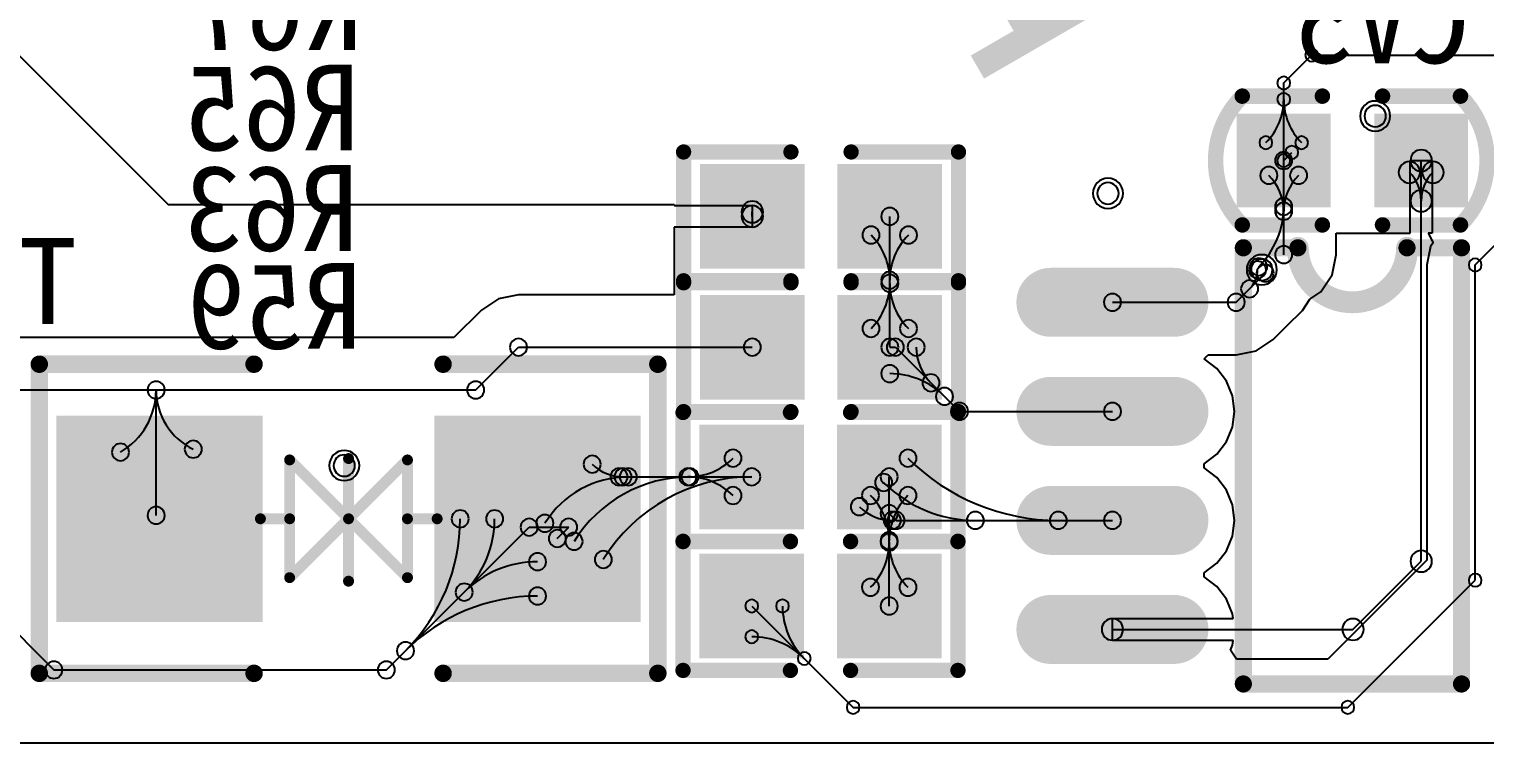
# Model space of a CAD drawing. Header units: inches. Extents: x 32166 to 34772, y 2386 to 4229.
# Drawn here: x 33364.3 to 33437.5, y 3073.3 to 3109.2 of the extents above; entities that cross this region are included whole.
import ezdxf

# ---------------------------------------------------------------- set-up
doc = ezdxf.new("R2010")
doc.units = ezdxf.units.IN
doc.header["$LTSCALE"] = 0.64311
doc.header["$MEASUREMENT"] = 0
for name, color, linetype in [('BOTTOMLAYER', 5, 'CONTINUOUS'), ('BOTTOMOVERLAY', 54, 'CONTINUOUS'), ('BOTTOMPASTE', 16, 'CONTINUOUS'), ('BOTTOMSOLDER', 6, 'CONTINUOUS'), ('KEEPOUTLAYER', 6, 'CONTINUOUS'), ('MULTILAYER', 9, 'CONTINUOUS')]:
    doc.layers.add(name, color=color, linetype=linetype)
doc.styles.get("Standard").update_dxf_attribs({"font": 'txt', "width": 0.8})

msp = doc.modelspace()

# ---------------------------------------------------------------- linework, layer by layer
at = {"layer": 'BOTTOMLAYER'}
for p, q in [((33341.623, 3130.055), (33369.534, 3102.145)), ((33427.359, 3106.532), (33428.761, 3107.934)), ((33428.761, 3107.934), (33442.412, 3107.934)), ((33427.359, 3102.629), (33427.359, 3106.532)), ((33427.359, 3102.629), (33427.767, 3103.038)), ((33427.359, 3097.892), (33427.359, 3102.629)), ((33433.722, 3098.981), (33433.722, 3102.631)), ((33433.722, 3102.631), (33434.819, 3102.631)), ((33434.271, 3082.469), (33434.271, 3102.629)), ((33434.819, 3102.631), (33434.819, 3098.981)), ((33369.534, 3102.145), (33371.262, 3100.417)), ((33371.262, 3100.417), (33396.713, 3100.417)), ((33396.713, 3100.417), (33396.713, 3100.37)), ((33396.713, 3100.37), (33400.637, 3100.37)), ((33400.637, 3100.37), (33400.637, 3099.273)), ((33400.636, 3099.821), (33400.636, 3100.048)), ((33407.548, 3093.238), (33407.548, 3099.821)), ((33400.637, 3099.273), (33396.713, 3099.273)), ((33396.713, 3099.273), (33396.713, 3095.899)), ((33430.001, 3097.892), (33430.001, 3098.981)), ((33430.001, 3098.981), (33433.722, 3098.981)), ((33434.819, 3098.981), (33434.614, 3098.981)), ((33434.614, 3098.981), (33434.873, 3098.497)), ((33436.984, 3097.379), (33438.481, 3098.877)), ((33434.746, 3098.307), (33434.561, 3097.379)), ((33434.873, 3098.497), (33434.746, 3098.307)), ((33429.8, 3096.88), (33430.001, 3097.892)), ((33434.561, 3097.379), (33434.561, 3082.52)), ((33436.984, 3081.517), (33436.984, 3097.379)), ((33424.964, 3095.497), (33426.428, 3096.961)), ((33429.227, 3096.023), (33429.8, 3096.88)), ((33388.879, 3095.881), (33387.868, 3095.679)), ((33396.713, 3095.881), (33388.879, 3095.881)), ((33396.713, 3095.899), (33396.713, 3095.881)), ((33428.669, 3095.65), (33429.227, 3096.023)), ((33387.011, 3095.106), (33385.632, 3093.728)), ((33387.868, 3095.679), (33387.011, 3095.106)), ((33418.745, 3095.497), (33424.964, 3095.497)), ((33427.511, 3094.306), (33428.297, 3095.092)), ((33428.297, 3095.092), (33428.669, 3095.65)), ((33385.632, 3093.728), (33356.745, 3093.728)), ((33425.975, 3093.056), (33426.833, 3093.628)), ((33426.833, 3093.628), (33427.511, 3094.306)), ((33427.511, 3094.306), (33427.511, 3094.306)), ((33427.511, 3094.306), (33427.511, 3094.306)), ((33427.511, 3094.306), (33427.511, 3094.306)), ((33386.727, 3091.086), (33388.879, 3093.238)), ((33388.879, 3093.238), (33400.636, 3093.238)), ((33407.548, 3093.238), (33407.831, 3093.238)), ((33407.831, 3093.238), (33411.058, 3090.011)), ((33423.36, 3092.653), (33423.56, 3092.854)), ((33423.56, 3092.854), (33424.964, 3092.854)), ((33424.964, 3092.854), (33425.975, 3093.056)), ((33423.363, 3092.652), (33423.36, 3092.653)), ((33423.994, 3092.167), (33423.363, 3092.652)), ((33424.479, 3091.536), (33423.994, 3092.167)), ((33424.784, 3090.8), (33424.479, 3091.536)), ((33356.745, 3091.086), (33370.656, 3091.086)), ((33370.656, 3084.779), (33370.656, 3091.086)), ((33370.656, 3091.086), (33386.727, 3091.086)), ((33424.888, 3090.011), (33424.784, 3090.8)), ((33411.058, 3090.011), (33418.745, 3090.011)), ((33424.784, 3089.221), (33424.888, 3090.011)), ((33424.479, 3088.486), (33424.784, 3089.221)), ((33423.994, 3087.854), (33424.479, 3088.486)), ((33423.363, 3087.369), (33423.994, 3087.854)), ((33423.363, 3087.166), (33423.363, 3087.369)), ((33423.994, 3086.681), (33423.363, 3087.166)), ((33393.931, 3086.715), (33400.609, 3086.715)), ((33407.521, 3084.865), (33407.521, 3086.715)), ((33424.479, 3086.049), (33423.994, 3086.681)), ((33424.784, 3085.314), (33424.479, 3086.049)), ((33407.521, 3080.217), (33407.521, 3084.865)), ((33407.521, 3084.865), (33407.862, 3084.524)), ((33424.888, 3084.524), (33424.784, 3085.314)), ((33382.234, 3077.002), (33389.417, 3084.185)), ((33389.417, 3084.185), (33391.402, 3084.185)), ((33390.83, 3083.613), (33391.402, 3084.185)), ((33407.862, 3084.524), (33418.745, 3084.524)), ((33424.784, 3083.735), (33424.888, 3084.524)), ((33424.479, 3082.999), (33424.784, 3083.735)), ((33423.994, 3082.368), (33424.479, 3082.999)), ((33423.363, 3081.883), (33423.994, 3082.368)), ((33423.363, 3081.679), (33423.363, 3081.883)), ((33434.561, 3082.52), (33429.58, 3077.539)), ((33430.839, 3079.038), (33434.271, 3082.469)), ((33423.994, 3081.195), (33423.363, 3081.679)), ((33424.479, 3080.563), (33423.994, 3081.195)), ((33430.584, 3075.117), (33436.984, 3081.517)), ((33424.784, 3079.827), (33424.479, 3080.563)), ((33362.406, 3080.113), (33365.516, 3077.002)), ((33400.609, 3080.217), (33405.71, 3075.117)), ((33424.816, 3079.587), (33424.784, 3079.827)), ((33418.744, 3078.489), (33418.744, 3079.587)), ((33418.744, 3079.587), (33424.816, 3079.587)), ((33418.745, 3079.038), (33430.839, 3079.038)), ((33424.816, 3078.489), (33418.744, 3078.489)), ((33424.679, 3077.996), (33424.784, 3078.248)), ((33424.784, 3078.248), (33424.816, 3078.489)), ((33424.984, 3077.539), (33424.679, 3077.996)), ((33429.58, 3077.539), (33424.984, 3077.539)), ((33365.516, 3077.002), (33382.234, 3077.002)), ((33405.71, 3075.117), (33430.584, 3075.117))]:
    msp.add_line(p, q, dxfattribs=at)
at = {"layer": 'BOTTOMLAYER', "const_width": 2.592}
for points in [[(33415.651, 3095.497), (33421.838, 3095.497)], [(33415.651, 3090.011), (33421.838, 3090.011)], [(33415.651, 3084.524), (33421.838, 3084.524)], [(33415.651, 3079.038), (33421.838, 3079.038)]]:
    msp.add_lwpolyline(points, dxfattribs=at)
at = {"layer": 'BOTTOMLAYER', "const_width": 1.296}
for points in [[(33416.299, 3095.497, 1), (33415.003, 3095.497, 1)], [(33422.486, 3095.497, 1), (33421.19, 3095.497, 1)], [(33416.299, 3090.011, 1), (33415.003, 3090.011, 1)], [(33422.486, 3090.011, 1), (33421.19, 3090.011, 1)], [(33416.299, 3084.524, 1), (33415.003, 3084.524, 1)], [(33422.486, 3084.524, 1), (33421.19, 3084.524, 1)], [(33416.299, 3079.038, 1), (33415.003, 3079.038, 1)], [(33422.486, 3079.038, 1), (33421.19, 3079.038, 1)]]:
    msp.add_lwpolyline(points, format="xyb", close=True, dxfattribs=at)
at = {"layer": 'BOTTOMLAYER'}
for centre, radius, start, end in [((33428.761, 3107.934), 0.324, 0, 180), ((33428.761, 3107.934), 0.324, 0, 180), ((33428.761, 3107.934), 0.324, 180, 0), ((33428.761, 3107.934), 0.324, 180, 0), ((33427.359, 3106.532), 0.324, 0, 180), ((33427.359, 3106.532), 0.324, 0, 180), ((33427.359, 3106.532), 0.324, 180, 0), ((33427.359, 3106.532), 0.324, 180, 0), ((33424.287, 3105.701), 3.071, 315.00017, 0.00017), ((33424.287, 3105.701), 3.071, 315.00017, 0.00017), ((33427.359, 3105.701), 0.324, 0, 180), ((33427.359, 3105.701), 0.324, 0, 180), ((33427.359, 3105.701), 0.324, 0, 180), ((33427.359, 3105.701), 0.324, 0, 180), ((33427.359, 3105.701), 0.324, 180, 0), ((33427.359, 3105.701), 0.324, 180, 0), ((33427.359, 3105.701), 0.324, 180, 0), ((33427.359, 3105.701), 0.324, 180, 0), ((33430.43, 3105.701), 3.071, 179.99983, 224.99983), ((33430.43, 3105.701), 3.071, 179.99983, 224.99983), ((33431.958, 3104.866), 0.54, 0, 180), ((33431.958, 3104.866), 0.54, 180, 0), ((33426.459, 3103.529), 0.324, 0, 180), ((33426.459, 3103.529), 0.324, 0, 180), ((33428.258, 3103.529), 0.324, 0, 180), ((33428.258, 3103.529), 0.324, 0, 180), ((33426.459, 3103.529), 0.324, 180, 0), ((33426.459, 3103.529), 0.324, 180, 0), ((33427.767, 3103.038), 0.324, 0, 180), ((33428.258, 3103.529), 0.324, 180, 0), ((33428.258, 3103.529), 0.324, 180, 0), ((33434.271, 3102.629), 0.54, 0, 180), ((33427.359, 3102.629), 0.432, 0, 180), ((33427.359, 3102.629), 0.432, 180, 0), ((33427.359, 3102.629), 0.324, 0, 180), ((33427.359, 3102.629), 0.324, 0, 180), ((33427.359, 3102.629), 0.324, 180, 0), ((33427.359, 3102.629), 0.324, 180, 0), ((33427.767, 3103.038), 0.324, 180, 0), ((33433.677, 3102.035), 0.54, 0, 180), ((33433.677, 3102.035), 0.54, 0, 180), ((33434.271, 3102.629), 0.54, 180, 0), ((33434.865, 3102.035), 0.54, 0, 180), ((33434.865, 3102.035), 0.54, 0, 180), ((33426.612, 3101.883), 0.432, 0, 180), ((33426.612, 3101.883), 0.432, 0, 180), ((33426.612, 3101.883), 0.432, 180, 0), ((33426.612, 3101.883), 0.432, 180, 0), ((33424.809, 3100.079), 2.55, 359.99998, 44.99998), ((33424.809, 3100.079), 2.55, 359.99998, 44.99998), ((33429.909, 3100.079), 2.55, 135.00002, 180.00002), ((33429.909, 3100.079), 2.55, 135.00002, 180.00002), ((33428.106, 3101.883), 0.432, 0, 180), ((33428.106, 3101.883), 0.432, 0, 180), ((33428.106, 3101.883), 0.432, 180, 0), ((33428.106, 3101.883), 0.432, 180, 0), ((33433.677, 3102.035), 0.54, 180, 0), ((33433.677, 3102.035), 0.54, 180, 0), ((33432.242, 3100.601), 2.029, 0.00022, 45.00022), ((33432.242, 3100.601), 2.029, 0.00022, 45.00022), ((33436.299, 3100.601), 2.029, 134.99978, 179.99978), ((33436.299, 3100.601), 2.029, 134.99978, 179.99978), ((33434.865, 3102.035), 0.54, 180, 0), ((33434.865, 3102.035), 0.54, 180, 0), ((33418.522, 3100.979), 0.54, 0, 180), ((33418.522, 3100.979), 0.54, 180, 0), ((33434.271, 3100.601), 0.54, 0, 180), ((33434.271, 3100.601), 0.54, 0, 180), ((33434.271, 3100.601), 0.54, 0, 180), ((33434.271, 3100.601), 0.54, 0, 180), ((33400.636, 3100.048), 0.54, 0, 180), ((33400.636, 3099.821), 0.54, 0, 180), ((33407.548, 3099.821), 0.432, 0, 180), ((33423.069, 3100.319), 4.289, 315.00008, 0.00008), ((33427.359, 3100.319), 0.432, 0, 180), ((33427.359, 3100.079), 0.432, 0, 180), ((33427.359, 3100.079), 0.432, 0, 180), ((33427.359, 3100.079), 0.432, 0, 180), ((33427.359, 3100.079), 0.432, 0, 180), ((33427.359, 3100.319), 0.432, 180, 0), ((33434.271, 3100.601), 0.54, 180, 0), ((33434.271, 3100.601), 0.54, 180, 0), ((33434.271, 3100.601), 0.54, 180, 0), ((33434.271, 3100.601), 0.54, 180, 0), ((33400.636, 3100.048), 0.54, 180, 0), ((33400.636, 3099.821), 0.54, 180, 0), ((33407.548, 3099.821), 0.432, 180, 0), ((33427.359, 3100.079), 0.432, 180, 0), ((33427.359, 3100.079), 0.432, 180, 0), ((33427.359, 3100.079), 0.432, 180, 0), ((33427.359, 3100.079), 0.432, 180, 0), ((33406.607, 3098.881), 0.432, 0, 180), ((33406.607, 3098.881), 0.432, 0, 180), ((33406.607, 3098.881), 0.432, 180, 0), ((33406.607, 3098.881), 0.432, 180, 0), ((33404.336, 3096.609), 3.212, 0.00003, 45.00003), ((33404.336, 3096.609), 3.212, 0.00003, 45.00003), ((33410.76, 3096.609), 3.212, 134.99997, 179.99997), ((33410.76, 3096.609), 3.212, 134.99997, 179.99997), ((33408.489, 3098.881), 0.432, 0, 180), ((33408.489, 3098.881), 0.432, 0, 180), ((33408.489, 3098.881), 0.432, 180, 0), ((33408.489, 3098.881), 0.432, 180, 0), ((33427.359, 3097.892), 0.432, 0, 180), ((33426.039, 3097.134), 0.432, 0, 180), ((33426.102, 3097.286), 0.432, 0, 180), ((33426.102, 3097.286), 0.432, 180, 0), ((33426.255, 3097.134), 0.54, 0, 180), ((33426.428, 3096.961), 0.432, 0, 180), ((33427.359, 3097.892), 0.432, 180, 0), ((33436.984, 3097.379), 0.324, 0, 180), ((33436.984, 3097.379), 0.324, 0, 180), ((33436.984, 3097.379), 0.324, 180, 0), ((33436.984, 3097.379), 0.324, 180, 0), ((33407.548, 3096.609), 0.432, 0, 180), ((33407.548, 3096.609), 0.432, 0, 180), ((33407.548, 3096.609), 0.432, 0, 180), ((33407.548, 3096.609), 0.432, 0, 180), ((33407.548, 3096.45), 0.432, 0, 180), ((33407.548, 3096.45), 0.432, 0, 180), ((33407.548, 3096.45), 0.432, 0, 180), ((33407.548, 3096.45), 0.432, 0, 180), ((33407.548, 3096.609), 0.432, 180, 0), ((33407.548, 3096.609), 0.432, 180, 0), ((33407.548, 3096.609), 0.432, 180, 0), ((33407.548, 3096.609), 0.432, 180, 0), ((33425.642, 3096.175), 0.432, 0, 180), ((33426.039, 3097.134), 0.432, 180, 0), ((33424.684, 3097.134), 1.356, 315.00035, 0.00035), ((33426.255, 3097.134), 0.54, 180, 0), ((33426.428, 3096.961), 0.432, 180, 0), ((33404.336, 3096.45), 3.212, 314.99997, 359.99997), ((33404.336, 3096.45), 3.212, 314.99997, 359.99997), ((33407.548, 3096.45), 0.432, 180, 0), ((33407.548, 3096.45), 0.432, 180, 0), ((33407.548, 3096.45), 0.432, 180, 0), ((33407.548, 3096.45), 0.432, 180, 0), ((33410.76, 3096.45), 3.212, 180.00003, 225.00003), ((33410.76, 3096.45), 3.212, 180.00003, 225.00003), ((33418.745, 3095.497), 0.432, 0, 180), ((33424.964, 3095.497), 0.432, 0, 180), ((33424.964, 3095.497), 0.432, 0, 180), ((33425.642, 3096.175), 0.432, 180, 0), ((33418.745, 3095.497), 0.432, 180, 0), ((33424.964, 3095.497), 0.432, 180, 0), ((33424.964, 3095.497), 0.432, 180, 0), ((33406.607, 3094.179), 0.432, 0, 180), ((33406.607, 3094.179), 0.432, 0, 180), ((33408.489, 3094.179), 0.432, 0, 180), ((33408.489, 3094.179), 0.432, 0, 180), ((33388.879, 3093.238), 0.432, 0, 180), ((33388.879, 3093.238), 0.432, 0, 180), ((33400.636, 3093.238), 0.432, 0, 180), ((33406.607, 3094.179), 0.432, 180, 0), ((33406.607, 3094.179), 0.432, 180, 0), ((33407.548, 3093.238), 0.432, 0, 180), ((33407.548, 3093.238), 0.432, 0, 180), ((33407.831, 3093.238), 0.432, 0, 180), ((33407.831, 3093.238), 0.432, 0, 180), ((33408.489, 3094.179), 0.432, 180, 0), ((33408.489, 3094.179), 0.432, 180, 0), ((33408.879, 3093.238), 0.432, 0, 180), ((33408.879, 3093.238), 0.432, 0, 180), ((33388.879, 3093.238), 0.432, 180, 0), ((33388.879, 3093.238), 0.432, 180, 0), ((33400.636, 3093.238), 0.432, 180, 0), ((33407.548, 3093.238), 0.432, 180, 0), ((33407.548, 3093.238), 0.432, 180, 0), ((33407.831, 3093.238), 0.432, 180, 0), ((33407.831, 3093.238), 0.432, 180, 0), ((33408.879, 3093.238), 0.432, 180, 0), ((33408.879, 3093.238), 0.432, 180, 0), ((33411.408, 3093.238), 2.529, 180.00019, 225.00019), ((33411.408, 3093.238), 2.529, 180.00019, 225.00019), ((33407.548, 3091.907), 0.432, 0, 180), ((33407.548, 3091.907), 0.432, 0, 180), ((33370.656, 3091.086), 0.432, 0, 180), ((33370.656, 3091.086), 0.432, 0, 180), ((33370.656, 3091.086), 0.432, 0, 180), ((33370.656, 3091.085), 0.432, 0, 180), ((33370.656, 3091.085), 0.432, 0, 180), ((33386.727, 3091.086), 0.432, 0, 180), ((33386.727, 3091.086), 0.432, 0, 180), ((33407.548, 3091.907), 0.432, 180, 0), ((33407.548, 3091.907), 0.432, 180, 0), ((33407.548, 3088.012), 3.895, 44.99999, 89.99999), ((33407.548, 3088.012), 3.895, 44.99999, 89.99999), ((33409.619, 3091.449), 0.432, 0, 180), ((33409.619, 3091.449), 0.432, 0, 180), ((33409.619, 3091.449), 0.432, 180, 0), ((33409.619, 3091.449), 0.432, 180, 0), ((33367.034, 3091.085), 3.621, 300.357, 360), ((33370.656, 3091.086), 0.432, 180, 0), ((33370.656, 3091.086), 0.432, 180, 0), ((33370.656, 3091.086), 0.432, 180, 0), ((33370.656, 3091.085), 0.432, 180, 0), ((33370.656, 3091.085), 0.432, 180, 0), ((33373.967, 3091.085), 3.312, 179.99992, 244.16192), ((33386.727, 3091.086), 0.432, 180, 0), ((33386.727, 3091.086), 0.432, 180, 0), ((33410.302, 3090.766), 0.432, 0, 180), ((33410.302, 3090.766), 0.432, 0, 180), ((33410.302, 3090.766), 0.432, 180, 0), ((33410.302, 3090.766), 0.432, 180, 0), ((33411.058, 3090.011), 0.432, 0, 180), ((33411.058, 3090.011), 0.432, 0, 180), ((33411.058, 3090.011), 0.432, 180, 0), ((33411.058, 3090.011), 0.432, 180, 0), ((33418.745, 3090.011), 0.432, 0, 180), ((33418.745, 3090.011), 0.432, 180, 0), ((33372.524, 3088.105), 0.432, 0, 180), ((33368.865, 3087.961), 0.432, 0, 180), ((33368.865, 3087.961), 0.432, 180, 0), ((33372.524, 3088.105), 0.432, 180, 0), ((33380.117, 3087.284), 0.54, 0, 180), ((33392.587, 3087.355), 0.432, 0, 180), ((33399.668, 3087.655), 0.432, 0, 180), ((33399.668, 3087.655), 0.432, 0, 180), ((33408.462, 3087.655), 0.432, 0, 180), ((33408.462, 3087.655), 0.432, 0, 180), ((33380.117, 3087.284), 0.54, 180, 0), ((33392.587, 3087.355), 0.432, 180, 0), ((33394.133, 3088.901), 2.186, 224.99994, 269.99994), ((33393.931, 3086.715), 0.432, 0, 180), ((33394.133, 3086.715), 0.432, 0, 180), ((33394.401, 3086.715), 0.432, 0, 180), ((33397.397, 3086.715), 0.432, 0, 180), ((33397.397, 3086.715), 0.432, 0, 180), ((33397.397, 3086.715), 0.432, 0, 180), ((33397.397, 3086.715), 0.432, 0, 180), ((33397.505, 3086.715), 0.432, 0, 180), ((33397.397, 3089.927), 3.212, 270.00003, 315.00003), ((33397.397, 3089.927), 3.212, 270.00003, 315.00003), ((33399.668, 3087.655), 0.432, 180, 0), ((33399.668, 3087.655), 0.432, 180, 0), ((33400.609, 3086.715), 0.432, 0, 180), ((33400.609, 3086.715), 0.432, 0, 180), ((33407.521, 3086.715), 0.432, 0, 180), ((33408.462, 3087.655), 0.432, 180, 0), ((33408.462, 3087.655), 0.432, 180, 0), ((33416.021, 3095.215), 10.69, 224.99996, 269.99996), ((33416.021, 3095.215), 10.69, 224.99996, 269.99996), ((33394.401, 3081.777), 4.937, 90.00006, 148.21406), ((33397.505, 3079.854), 6.86, 89.99997, 148.21397), ((33400.609, 3077.931), 8.784, 90, 148.214), ((33393.931, 3086.715), 0.432, 180, 0), ((33394.133, 3086.715), 0.432, 180, 0), ((33394.401, 3086.715), 0.432, 180, 0), ((33397.397, 3086.715), 0.432, 180, 0), ((33397.397, 3086.715), 0.432, 180, 0), ((33397.397, 3086.715), 0.432, 180, 0), ((33397.397, 3086.715), 0.432, 180, 0), ((33397.505, 3086.715), 0.432, 180, 0), ((33397.397, 3083.502), 3.212, 44.99997, 89.99997), ((33397.397, 3083.502), 3.212, 44.99997, 89.99997), ((33400.609, 3086.715), 0.432, 180, 0), ((33400.609, 3086.715), 0.432, 180, 0), ((33407.24, 3086.434), 0.432, 0, 180), ((33407.24, 3086.434), 0.432, 0, 180), ((33407.24, 3086.434), 0.432, 180, 0), ((33407.24, 3086.434), 0.432, 180, 0), ((33407.521, 3086.715), 0.432, 180, 0), ((33411.849, 3091.043), 6.518, 224.99993, 269.99993), ((33411.849, 3091.043), 6.518, 224.99993, 269.99993), ((33399.668, 3085.774), 0.432, 0, 180), ((33399.668, 3085.774), 0.432, 0, 180), ((33399.668, 3085.774), 0.432, 180, 0), ((33399.668, 3085.774), 0.432, 180, 0), ((33406.018, 3085.212), 0.432, 0, 180), ((33406.018, 3085.212), 0.432, 0, 180), ((33406.58, 3085.774), 0.432, 0, 180), ((33406.58, 3085.774), 0.432, 0, 180), ((33406.58, 3085.774), 0.432, 180, 0), ((33406.58, 3085.774), 0.432, 180, 0), ((33404.309, 3083.502), 3.212, 0.00003, 45.00003), ((33404.309, 3083.502), 3.212, 0.00003, 45.00003), ((33410.734, 3083.502), 3.212, 134.99997, 179.99997), ((33410.734, 3083.502), 3.212, 134.99997, 179.99997), ((33408.462, 3085.774), 0.432, 0, 180), ((33408.462, 3085.774), 0.432, 0, 180), ((33408.462, 3085.774), 0.432, 180, 0), ((33408.462, 3085.774), 0.432, 180, 0), ((33370.656, 3084.779), 0.432, 0, 180), ((33385.949, 3084.606), 0.432, 0, 180), ((33387.677, 3084.606), 0.432, 0, 180), ((33390.205, 3084.378), 0.432, 0, 180), ((33406.018, 3085.212), 0.432, 180, 0), ((33406.018, 3085.212), 0.432, 180, 0), ((33407.678, 3086.871), 2.347, 225.00022, 270.00022), ((33407.678, 3086.871), 2.347, 225.00022, 270.00022), ((33407.521, 3084.865), 0.432, 0, 180), ((33407.521, 3084.865), 0.432, 0, 180), ((33407.521, 3084.865), 0.432, 0, 180), ((33407.521, 3084.865), 0.432, 180, 0), ((33407.521, 3084.865), 0.432, 180, 0), ((33407.521, 3084.865), 0.432, 180, 0), ((33407.678, 3084.524), 0.432, 0, 180), ((33407.678, 3084.524), 0.432, 0, 180), ((33407.862, 3084.524), 0.432, 0, 180), ((33407.862, 3084.524), 0.432, 0, 180), ((33411.849, 3084.524), 0.432, 0, 180), ((33411.849, 3084.524), 0.432, 0, 180), ((33416.021, 3084.524), 0.432, 0, 180), ((33416.021, 3084.524), 0.432, 0, 180), ((33418.745, 3084.524), 0.432, 0, 180), ((33370.656, 3084.779), 0.432, 180, 0), ((33376.563, 3084.606), 9.386, 314.99999, 359.99999), ((33385.949, 3084.606), 0.432, 180, 0), ((33382.463, 3084.606), 5.215, 314.99991, 359.99991), ((33387.677, 3084.606), 0.432, 180, 0), ((33389.417, 3084.185), 0.432, 0, 180), ((33389.417, 3084.185), 0.432, 0, 180), ((33389.417, 3084.185), 0.432, 180, 0), ((33389.417, 3084.185), 0.432, 180, 0), ((33390.205, 3084.378), 0.432, 180, 0), ((33391.402, 3084.185), 0.432, 0, 180), ((33391.402, 3084.185), 0.432, 0, 180), ((33391.402, 3084.185), 0.432, 180, 0), ((33391.402, 3084.185), 0.432, 180, 0), ((33407.678, 3084.524), 0.432, 180, 0), ((33407.678, 3084.524), 0.432, 180, 0), ((33407.862, 3084.524), 0.432, 180, 0), ((33407.862, 3084.524), 0.432, 180, 0), ((33411.849, 3084.524), 0.432, 180, 0), ((33411.849, 3084.524), 0.432, 180, 0), ((33416.021, 3084.524), 0.432, 180, 0), ((33416.021, 3084.524), 0.432, 180, 0), ((33418.745, 3084.524), 0.432, 180, 0), ((33390.83, 3083.613), 0.432, 0, 180), ((33390.83, 3083.613), 0.432, 180, 0), ((33391.674, 3083.468), 0.432, 0, 180), ((33391.674, 3083.468), 0.432, 180, 0), ((33404.309, 3083.43), 3.212, 314.99997, 359.99997), ((33404.309, 3083.43), 3.212, 314.99997, 359.99997), ((33407.521, 3083.502), 0.432, 0, 180), ((33407.521, 3083.502), 0.432, 0, 180), ((33407.521, 3083.502), 0.432, 0, 180), ((33407.521, 3083.502), 0.432, 0, 180), ((33407.521, 3083.43), 0.432, 0, 180), ((33407.521, 3083.43), 0.432, 0, 180), ((33407.521, 3083.43), 0.432, 0, 180), ((33407.521, 3083.43), 0.432, 0, 180), ((33407.521, 3083.502), 0.432, 180, 0), ((33407.521, 3083.502), 0.432, 180, 0), ((33407.521, 3083.502), 0.432, 180, 0), ((33407.521, 3083.502), 0.432, 180, 0), ((33407.521, 3083.43), 0.432, 180, 0), ((33407.521, 3083.43), 0.432, 180, 0), ((33407.521, 3083.43), 0.432, 180, 0), ((33407.521, 3083.43), 0.432, 180, 0), ((33410.734, 3083.43), 3.212, 180.00003, 225.00003), ((33410.734, 3083.43), 3.212, 180.00003, 225.00003), ((33389.837, 3082.446), 0.432, 0, 180), ((33393.142, 3082.558), 0.432, 0, 180), ((33434.271, 3082.469), 0.54, 0, 180), ((33434.271, 3082.469), 0.54, 0, 180), ((33389.837, 3077.231), 5.215, 90.00009, 135.00009), ((33389.837, 3082.446), 0.432, 180, 0), ((33393.142, 3082.558), 0.432, 180, 0), ((33434.271, 3082.469), 0.54, 180, 0), ((33434.271, 3082.469), 0.54, 180, 0), ((33386.15, 3080.918), 0.432, 0, 180), ((33386.15, 3080.918), 0.432, 0, 180), ((33389.837, 3080.718), 0.432, 0, 180), ((33406.58, 3081.158), 0.432, 0, 180), ((33406.58, 3081.158), 0.432, 0, 180), ((33406.58, 3081.158), 0.432, 180, 0), ((33406.58, 3081.158), 0.432, 180, 0), ((33408.462, 3081.158), 0.432, 0, 180), ((33408.462, 3081.158), 0.432, 0, 180), ((33408.462, 3081.158), 0.432, 180, 0), ((33408.462, 3081.158), 0.432, 180, 0), ((33436.984, 3081.517), 0.324, 0, 180), ((33436.984, 3081.517), 0.324, 0, 180), ((33436.984, 3081.517), 0.324, 180, 0), ((33436.984, 3081.517), 0.324, 180, 0), ((33389.837, 3071.331), 9.386, 90.00001, 135.00001), ((33386.15, 3080.918), 0.432, 180, 0), ((33386.15, 3080.918), 0.432, 180, 0), ((33389.837, 3080.718), 0.432, 180, 0), ((33400.609, 3080.217), 0.324, 0, 180), ((33402.156, 3080.217), 0.324, 0, 180), ((33402.156, 3080.217), 0.324, 0, 180), ((33407.521, 3080.217), 0.432, 0, 180), ((33400.609, 3080.217), 0.324, 180, 0), ((33402.156, 3080.217), 0.324, 180, 0), ((33402.156, 3080.217), 0.324, 180, 0), ((33405.89, 3080.217), 3.734, 179.99998, 224.99998), ((33405.89, 3080.217), 3.734, 179.99998, 224.99998), ((33407.521, 3080.217), 0.432, 180, 0), ((33400.609, 3078.671), 0.324, 0, 180), ((33400.609, 3078.671), 0.324, 0, 180), ((33418.745, 3079.038), 0.54, 0, 180), ((33418.745, 3079.038), 0.54, 180, 0), ((33430.839, 3079.038), 0.54, 0, 180), ((33430.839, 3079.038), 0.54, 0, 180), ((33430.839, 3079.038), 0.54, 180, 0), ((33430.839, 3079.038), 0.54, 180, 0), ((33383.2, 3077.968), 0.432, 0, 180), ((33383.2, 3077.968), 0.432, 0, 180), ((33400.609, 3078.671), 0.324, 180, 0), ((33400.609, 3078.671), 0.324, 180, 0), ((33400.609, 3074.937), 3.734, 45.00002, 90.00002), ((33400.609, 3074.937), 3.734, 45.00002, 90.00002), ((33383.2, 3077.968), 0.432, 180, 0), ((33383.2, 3077.968), 0.432, 180, 0), ((33403.249, 3077.577), 0.324, 0, 180), ((33403.249, 3077.577), 0.324, 0, 180), ((33403.249, 3077.577), 0.324, 0, 180), ((33403.249, 3077.577), 0.324, 0, 180), ((33403.249, 3077.577), 0.324, 180, 0), ((33403.249, 3077.577), 0.324, 180, 0), ((33403.249, 3077.577), 0.324, 180, 0), ((33403.249, 3077.577), 0.324, 180, 0), ((33365.516, 3077.002), 0.432, 0, 180), ((33365.516, 3077.002), 0.432, 0, 180), ((33365.516, 3077.002), 0.432, 180, 0), ((33365.516, 3077.002), 0.432, 180, 0), ((33382.234, 3077.002), 0.432, 0, 180), ((33382.234, 3077.002), 0.432, 0, 180), ((33382.234, 3077.002), 0.432, 180, 0), ((33382.234, 3077.002), 0.432, 180, 0), ((33405.71, 3075.117), 0.324, 0, 180), ((33405.71, 3075.117), 0.324, 0, 180), ((33430.584, 3075.117), 0.324, 0, 180), ((33430.584, 3075.117), 0.324, 0, 180), ((33405.71, 3075.117), 0.324, 180, 0), ((33405.71, 3075.117), 0.324, 180, 0), ((33430.584, 3075.117), 0.324, 180, 0), ((33430.584, 3075.117), 0.324, 180, 0)]:
    msp.add_arc(centre, radius, start, end, dxfattribs=at)
for points in [[(33429.279, 3104.55), (33425.438, 3104.55), (33429.279, 3100.709), (33425.438, 3100.709)], [(33436.191, 3104.55), (33432.35, 3104.55), (33436.191, 3100.709), (33432.35, 3100.709)], [(33402.831, 3102.016), (33398.441, 3102.016), (33402.831, 3097.627), (33398.441, 3097.627)], [(33409.743, 3102.016), (33405.353, 3102.016), (33409.743, 3097.627), (33405.353, 3097.627)], [(33398.441, 3091.043), (33402.831, 3091.043), (33398.441, 3095.432), (33402.831, 3095.432)], [(33405.353, 3091.043), (33409.743, 3091.043), (33405.353, 3095.432), (33409.743, 3095.432)], [(33375.582, 3089.358), (33366.078, 3089.358), (33375.582, 3079.854), (33366.078, 3079.854)], [(33394.589, 3089.358), (33385.085, 3089.358), (33394.589, 3079.854), (33385.085, 3079.854)], [(33398.415, 3084.52), (33402.804, 3084.52), (33398.415, 3088.909), (33402.804, 3088.909)], [(33405.327, 3084.52), (33409.716, 3084.52), (33405.327, 3088.909), (33409.716, 3088.909)], [(33398.415, 3078.023), (33402.804, 3078.023), (33398.415, 3082.412), (33402.804, 3082.412)], [(33405.327, 3078.023), (33409.716, 3078.023), (33405.327, 3082.412), (33409.716, 3082.412)]]:
    msp.add_solid(points, dxfattribs=at)
at = {"layer": 'BOTTOMOVERLAY'}
for points, const_width in [([(33425.273, 3099.389, -0.414214), (33425.273, 3105.869)], 0.778), ([(33436.246, 3105.869, -0.414214), (33436.246, 3099.389)], 0.778), ([(33433.558, 3098.24, -1), (33428.071, 3098.24)], 1.097)]:
    msp.add_lwpolyline(points, format="xyb", dxfattribs=dict(at, const_width=const_width))
for points, const_width in [([(33425.273, 3105.869), (33429.303, 3105.869)], 0.778), ([(33432.327, 3105.869), (33436.246, 3105.869)], 0.778), ([(33397.18, 3096.581), (33397.18, 3103.061)], 0.768), ([(33397.18, 3103.061), (33402.58, 3103.061)], 0.768), ([(33405.604, 3103.061), (33411.004, 3103.061)], 0.768), ([(33411.004, 3096.581), (33411.004, 3103.061)], 0.768), ([(33425.273, 3099.389), (33429.303, 3099.389)], 0.778), ([(33432.327, 3099.389), (33436.246, 3099.389)], 0.778), ([(33425.328, 3076.295), (33425.328, 3098.24)], 0.864), ([(33425.328, 3098.24), (33428.071, 3098.24)], 0.864), ([(33433.558, 3098.24), (33436.301, 3098.24)], 0.864), ([(33436.301, 3076.295), (33436.301, 3098.24)], 0.864), ([(33397.18, 3096.581), (33402.58, 3096.581)], 0.768), ([(33397.18, 3089.998), (33397.18, 3096.478)], 0.768), ([(33397.18, 3096.478), (33402.58, 3096.478)], 0.768), ([(33405.604, 3096.581), (33411.004, 3096.581)], 0.768), ([(33405.604, 3096.478), (33411.004, 3096.478)], 0.768), ([(33411.004, 3089.998), (33411.004, 3096.478)], 0.768), ([(33364.782, 3076.83), (33364.782, 3092.382)], 0.878), ([(33364.782, 3092.382), (33375.582, 3092.382)], 0.878), ([(33385.085, 3092.382), (33395.885, 3092.382)], 0.878), ([(33395.885, 3076.83), (33395.885, 3092.382)], 0.878), ([(33397.153, 3083.475), (33397.153, 3089.955)], 0.768), ([(33397.153, 3089.955), (33402.553, 3089.955)], 0.768), ([(33397.18, 3089.998), (33402.58, 3089.998)], 0.768), ([(33405.577, 3089.955), (33410.977, 3089.955)], 0.768), ([(33405.604, 3089.998), (33411.004, 3089.998)], 0.768), ([(33410.977, 3083.475), (33410.977, 3089.955)], 0.768), ([(33377.371, 3081.643), (33377.371, 3087.568)], 0.549), ([(33377.371, 3087.568), (33380.333, 3084.606)], 0.549), ([(33380.333, 3084.606), (33380.333, 3087.636)], 0.549), ([(33380.333, 3084.606), (33383.296, 3087.568)], 0.549), ([(33383.296, 3081.643), (33383.296, 3087.568)], 0.549), ([(33375.902, 3084.606), (33377.371, 3084.606)], 0.549), ([(33377.371, 3081.643), (33380.333, 3084.606)], 0.549), ([(33380.333, 3081.466), (33380.333, 3084.606)], 0.549), ([(33380.333, 3084.606), (33383.296, 3081.643)], 0.549), ([(33383.296, 3084.606), (33384.79, 3084.606)], 0.549), ([(33397.153, 3083.475), (33402.553, 3083.475)], 0.768), ([(33397.153, 3076.977), (33397.153, 3083.457)], 0.768), ([(33397.153, 3083.457), (33402.553, 3083.457)], 0.768), ([(33405.577, 3083.475), (33410.977, 3083.475)], 0.768), ([(33405.577, 3083.457), (33410.977, 3083.457)], 0.768), ([(33410.977, 3076.977), (33410.977, 3083.457)], 0.768), ([(33364.782, 3076.83), (33375.582, 3076.83)], 0.878), ([(33385.085, 3076.83), (33395.885, 3076.83)], 0.878), ([(33397.153, 3076.977), (33402.553, 3076.977)], 0.768), ([(33405.577, 3076.977), (33410.977, 3076.977)], 0.768), ([(33425.328, 3076.295), (33436.301, 3076.295)], 0.864)]:
    msp.add_lwpolyline(points, dxfattribs=dict(at, const_width=const_width))
for points, const_width in [([(33425.273, 3106.064, 1), (33425.273, 3105.675, 1)], 0.389), ([(33425.273, 3106.064, 1), (33425.273, 3105.675, 1)], 0.389), ([(33429.303, 3106.064, 1), (33429.303, 3105.675, 1)], 0.389), ([(33432.327, 3106.064, 1), (33432.327, 3105.675, 1)], 0.389), ([(33436.246, 3106.064, 1), (33436.246, 3105.675, 1)], 0.389), ([(33436.246, 3106.064, 1), (33436.246, 3105.675, 1)], 0.389), ([(33397.18, 3103.253, 1), (33397.18, 3102.869, 1)], 0.384), ([(33397.18, 3103.253, 1), (33397.18, 3102.869, 1)], 0.384), ([(33402.58, 3103.253, 1), (33402.58, 3102.869, 1)], 0.384), ([(33405.604, 3103.253, 1), (33405.604, 3102.869, 1)], 0.384), ([(33411.004, 3103.253, 1), (33411.004, 3102.869, 1)], 0.384), ([(33411.004, 3103.253, 1), (33411.004, 3102.869, 1)], 0.384), ([(33425.273, 3099.584, 1), (33425.273, 3099.195, 1)], 0.389), ([(33425.273, 3099.584, 1), (33425.273, 3099.195, 1)], 0.389), ([(33429.303, 3099.584, 1), (33429.303, 3099.195, 1)], 0.389), ([(33432.327, 3099.584, 1), (33432.327, 3099.195, 1)], 0.389), ([(33436.246, 3099.584, 1), (33436.246, 3099.195, 1)], 0.389), ([(33436.246, 3099.584, 1), (33436.246, 3099.195, 1)], 0.389), ([(33428.346, 3098.24, 1), (33427.797, 3098.24, 1)], 0.549), ([(33433.832, 3098.24, 1), (33433.284, 3098.24, 1)], 0.549), ([(33425.544, 3098.24, 1), (33425.112, 3098.24, 1)], 0.432), ([(33425.544, 3098.24, 1), (33425.112, 3098.24, 1)], 0.432), ([(33428.287, 3098.24, 1), (33427.855, 3098.24, 1)], 0.432), ([(33433.774, 3098.24, 1), (33433.342, 3098.24, 1)], 0.432), ([(33436.517, 3098.24, 1), (33436.085, 3098.24, 1)], 0.432), ([(33436.517, 3098.24, 1), (33436.085, 3098.24, 1)], 0.432), ([(33397.18, 3096.773, 1), (33397.18, 3096.389, 1)], 0.384), ([(33397.18, 3096.773, 1), (33397.18, 3096.389, 1)], 0.384), ([(33397.18, 3096.286, 1), (33397.18, 3096.67, 1)], 0.384), ([(33397.18, 3096.286, 1), (33397.18, 3096.67, 1)], 0.384), ([(33402.58, 3096.773, 1), (33402.58, 3096.389, 1)], 0.384), ([(33402.58, 3096.286, 1), (33402.58, 3096.67, 1)], 0.384), ([(33405.604, 3096.773, 1), (33405.604, 3096.389, 1)], 0.384), ([(33405.604, 3096.286, 1), (33405.604, 3096.67, 1)], 0.384), ([(33411.004, 3096.773, 1), (33411.004, 3096.389, 1)], 0.384), ([(33411.004, 3096.773, 1), (33411.004, 3096.389, 1)], 0.384), ([(33411.004, 3096.286, 1), (33411.004, 3096.67, 1)], 0.384), ([(33411.004, 3096.286, 1), (33411.004, 3096.67, 1)], 0.384), ([(33365.001, 3092.382, 1), (33364.562, 3092.382, 1)], 0.439), ([(33365.001, 3092.382, 1), (33364.562, 3092.382, 1)], 0.439), ([(33375.801, 3092.382, 1), (33375.362, 3092.382, 1)], 0.439), ([(33385.305, 3092.382, 1), (33384.866, 3092.382, 1)], 0.439), ([(33396.105, 3092.382, 1), (33395.666, 3092.382, 1)], 0.439), ([(33396.105, 3092.382, 1), (33395.666, 3092.382, 1)], 0.439), ([(33397.153, 3089.763, 1), (33397.153, 3090.147, 1)], 0.384), ([(33397.153, 3089.763, 1), (33397.153, 3090.147, 1)], 0.384), ([(33397.18, 3089.806, 1), (33397.18, 3090.19, 1)], 0.384), ([(33397.18, 3089.806, 1), (33397.18, 3090.19, 1)], 0.384), ([(33402.553, 3089.763, 1), (33402.553, 3090.147, 1)], 0.384), ([(33402.58, 3089.806, 1), (33402.58, 3090.19, 1)], 0.384), ([(33405.577, 3089.763, 1), (33405.577, 3090.147, 1)], 0.384), ([(33405.604, 3089.806, 1), (33405.604, 3090.19, 1)], 0.384), ([(33410.977, 3089.763, 1), (33410.977, 3090.147, 1)], 0.384), ([(33410.977, 3089.763, 1), (33410.977, 3090.147, 1)], 0.384), ([(33411.004, 3089.806, 1), (33411.004, 3090.19, 1)], 0.384), ([(33411.004, 3089.806, 1), (33411.004, 3090.19, 1)], 0.384), ([(33377.508, 3087.568, 1), (33377.234, 3087.568, 1)], 0.274), ([(33377.508, 3087.568, 1), (33377.234, 3087.568, 1)], 0.274), ([(33380.471, 3087.636, 1), (33380.196, 3087.636, 1)], 0.274), ([(33383.433, 3087.568, 1), (33383.159, 3087.568, 1)], 0.274), ([(33383.433, 3087.568, 1), (33383.159, 3087.568, 1)], 0.274), ([(33376.039, 3084.606, 1), (33375.765, 3084.606, 1)], 0.274), ([(33377.508, 3084.606, 1), (33377.234, 3084.606, 1)], 0.274), ([(33380.471, 3084.606, 1), (33380.196, 3084.606, 1)], 0.274), ([(33380.471, 3084.606, 1), (33380.196, 3084.606, 1)], 0.274), ([(33380.471, 3084.606, 1), (33380.196, 3084.606, 1)], 0.274), ([(33380.471, 3084.606, 1), (33380.196, 3084.606, 1)], 0.274), ([(33380.471, 3084.606, 1), (33380.196, 3084.606, 1)], 0.274), ([(33380.471, 3084.606, 1), (33380.196, 3084.606, 1)], 0.274), ([(33383.433, 3084.606, 1), (33383.159, 3084.606, 1)], 0.274), ([(33384.927, 3084.606, 1), (33384.653, 3084.606, 1)], 0.274), ([(33397.153, 3083.283, 1), (33397.153, 3083.667, 1)], 0.384), ([(33397.153, 3083.283, 1), (33397.153, 3083.667, 1)], 0.384), ([(33397.153, 3083.265, 1), (33397.153, 3083.649, 1)], 0.384), ([(33397.153, 3083.265, 1), (33397.153, 3083.649, 1)], 0.384), ([(33402.553, 3083.283, 1), (33402.553, 3083.667, 1)], 0.384), ([(33402.553, 3083.265, 1), (33402.553, 3083.649, 1)], 0.384), ([(33405.577, 3083.283, 1), (33405.577, 3083.667, 1)], 0.384), ([(33405.577, 3083.265, 1), (33405.577, 3083.649, 1)], 0.384), ([(33410.977, 3083.283, 1), (33410.977, 3083.667, 1)], 0.384), ([(33410.977, 3083.283, 1), (33410.977, 3083.667, 1)], 0.384), ([(33410.977, 3083.265, 1), (33410.977, 3083.649, 1)], 0.384), ([(33410.977, 3083.265, 1), (33410.977, 3083.649, 1)], 0.384), ([(33377.508, 3081.643, 1), (33377.234, 3081.643, 1)], 0.274), ([(33377.508, 3081.643, 1), (33377.234, 3081.643, 1)], 0.274), ([(33383.433, 3081.643, 1), (33383.159, 3081.643, 1)], 0.274), ([(33383.433, 3081.643, 1), (33383.159, 3081.643, 1)], 0.274), ([(33380.471, 3081.466, 1), (33380.196, 3081.466, 1)], 0.274), ([(33365.001, 3076.83, 1), (33364.562, 3076.83, 1)], 0.439), ([(33365.001, 3076.83, 1), (33364.562, 3076.83, 1)], 0.439), ([(33375.801, 3076.83, 1), (33375.362, 3076.83, 1)], 0.439), ([(33385.305, 3076.83, 1), (33384.866, 3076.83, 1)], 0.439), ([(33396.105, 3076.83, 1), (33395.666, 3076.83, 1)], 0.439), ([(33396.105, 3076.83, 1), (33395.666, 3076.83, 1)], 0.439), ([(33397.153, 3076.785, 1), (33397.153, 3077.169, 1)], 0.384), ([(33397.153, 3076.785, 1), (33397.153, 3077.169, 1)], 0.384), ([(33402.553, 3076.785, 1), (33402.553, 3077.169, 1)], 0.384), ([(33405.577, 3076.785, 1), (33405.577, 3077.169, 1)], 0.384), ([(33410.977, 3076.785, 1), (33410.977, 3077.169, 1)], 0.384), ([(33410.977, 3076.785, 1), (33410.977, 3077.169, 1)], 0.384), ([(33425.544, 3076.295, 1), (33425.112, 3076.295, 1)], 0.432), ([(33425.544, 3076.295, 1), (33425.112, 3076.295, 1)], 0.432), ([(33436.517, 3076.295, 1), (33436.085, 3076.295, 1)], 0.432), ([(33436.517, 3076.295, 1), (33436.085, 3076.295, 1)], 0.432)]:
    msp.add_lwpolyline(points, format="xyb", close=True, dxfattribs=dict(at, const_width=const_width))
at = {"layer": 'BOTTOMPASTE', "const_width": 2.592}
for points in [[(33415.651, 3095.497), (33421.838, 3095.497)], [(33415.651, 3090.011), (33421.838, 3090.011)], [(33415.651, 3084.524), (33421.838, 3084.524)], [(33415.651, 3079.038), (33421.838, 3079.038)]]:
    msp.add_lwpolyline(points, dxfattribs=at)
at = {"layer": 'BOTTOMPASTE', "const_width": 1.296}
for points in [[(33416.299, 3095.497, 1), (33415.003, 3095.497, 1)], [(33422.486, 3095.497, 1), (33421.19, 3095.497, 1)], [(33416.299, 3090.011, 1), (33415.003, 3090.011, 1)], [(33422.486, 3090.011, 1), (33421.19, 3090.011, 1)], [(33416.299, 3084.524, 1), (33415.003, 3084.524, 1)], [(33422.486, 3084.524, 1), (33421.19, 3084.524, 1)], [(33416.299, 3079.038, 1), (33415.003, 3079.038, 1)], [(33422.486, 3079.038, 1), (33421.19, 3079.038, 1)]]:
    msp.add_lwpolyline(points, format="xyb", close=True, dxfattribs=at)
at = {"layer": 'BOTTOMPASTE'}
for points in [[(33429.279, 3104.55), (33425.438, 3104.55), (33429.279, 3100.709), (33425.438, 3100.709)], [(33436.191, 3104.55), (33432.35, 3104.55), (33436.191, 3100.709), (33432.35, 3100.709)], [(33402.831, 3102.016), (33398.441, 3102.016), (33402.831, 3097.627), (33398.441, 3097.627)], [(33409.743, 3102.016), (33405.353, 3102.016), (33409.743, 3097.627), (33405.353, 3097.627)], [(33398.441, 3091.043), (33402.831, 3091.043), (33398.441, 3095.432), (33402.831, 3095.432)], [(33405.353, 3091.043), (33409.743, 3091.043), (33405.353, 3095.432), (33409.743, 3095.432)], [(33375.582, 3089.358), (33366.078, 3089.358), (33375.582, 3079.854), (33366.078, 3079.854)], [(33394.589, 3089.358), (33385.085, 3089.358), (33394.589, 3079.854), (33385.085, 3079.854)], [(33398.415, 3084.52), (33402.804, 3084.52), (33398.415, 3088.909), (33402.804, 3088.909)], [(33405.327, 3084.52), (33409.716, 3084.52), (33405.327, 3088.909), (33409.716, 3088.909)], [(33398.415, 3078.023), (33402.804, 3078.023), (33398.415, 3082.412), (33402.804, 3082.412)], [(33405.327, 3078.023), (33409.716, 3078.023), (33405.327, 3082.412), (33409.716, 3082.412)]]:
    msp.add_solid(points, dxfattribs=at)
at = {"layer": 'BOTTOMSOLDER', "const_width": 3.47}
for points in [[(33415.651, 3095.497), (33421.838, 3095.497)], [(33415.651, 3090.011), (33421.838, 3090.011)], [(33415.651, 3084.524), (33421.838, 3084.524)], [(33415.651, 3079.038), (33421.838, 3079.038)]]:
    msp.add_lwpolyline(points, dxfattribs=at)
at = {"layer": 'BOTTOMSOLDER', "const_width": 1.735}
for points in [[(33416.519, 3095.497, 1), (33414.784, 3095.497, 1)], [(33422.705, 3095.497, 1), (33420.97, 3095.497, 1)], [(33416.519, 3090.011, 1), (33414.784, 3090.011, 1)], [(33422.705, 3090.011, 1), (33420.97, 3090.011, 1)], [(33416.519, 3084.524, 1), (33414.784, 3084.524, 1)], [(33422.705, 3084.524, 1), (33420.97, 3084.524, 1)], [(33416.519, 3079.038, 1), (33414.784, 3079.038, 1)], [(33422.705, 3079.038, 1), (33420.97, 3079.038, 1)]]:
    msp.add_lwpolyline(points, format="xyb", close=True, dxfattribs=at)
at = {"layer": 'BOTTOMSOLDER'}
for centre, start, end in [((33431.958, 3104.866), 0, 180), ((33431.958, 3104.866), 180, 0), ((33418.522, 3100.979), 0, 180), ((33418.522, 3100.979), 180, 0), ((33426.255, 3097.134), 0, 180), ((33426.255, 3097.134), 180, 0), ((33380.117, 3087.284), 0, 180), ((33380.117, 3087.284), 180, 0)]:
    msp.add_arc(centre, 0.759, start, end, dxfattribs=at)
for points in [[(33429.718, 3104.989), (33425, 3104.989), (33429.718, 3100.27), (33425, 3100.27)], [(33436.63, 3104.989), (33431.912, 3104.989), (33436.63, 3100.27), (33431.912, 3100.27)], [(33403.269, 3102.455), (33398.002, 3102.455), (33403.269, 3097.188), (33398.002, 3097.188)], [(33410.181, 3102.455), (33404.914, 3102.455), (33410.181, 3097.188), (33404.914, 3097.188)], [(33398.002, 3090.604), (33403.269, 3090.604), (33398.002, 3095.871), (33403.269, 3095.871)], [(33404.914, 3090.604), (33410.181, 3090.604), (33404.914, 3095.871), (33410.181, 3095.871)], [(33376.02, 3089.797), (33365.639, 3089.797), (33376.02, 3079.415), (33365.639, 3079.415)], [(33395.028, 3089.797), (33384.647, 3089.797), (33395.028, 3079.415), (33384.647, 3079.415)], [(33397.976, 3084.081), (33403.243, 3084.081), (33397.976, 3089.348), (33403.243, 3089.348)], [(33404.888, 3084.081), (33410.155, 3084.081), (33404.888, 3089.348), (33410.155, 3089.348)], [(33397.976, 3077.584), (33403.243, 3077.584), (33397.976, 3082.851), (33403.243, 3082.851)], [(33404.888, 3077.584), (33410.155, 3077.584), (33404.888, 3082.851), (33410.155, 3082.851)]]:
    msp.add_solid(points, dxfattribs=at)
at = {"layer": 'KEEPOUTLAYER'}
msp.add_line((32893.167, 3073.33), (34340.368, 3073.33), dxfattribs=at)
at = {"layer": 'MULTILAYER'}
for centre, start, end in [((33431.958, 3104.866), 0, 180), ((33431.958, 3104.866), 180, 0), ((33418.522, 3100.979), 0, 180), ((33418.522, 3100.979), 180, 0), ((33426.255, 3097.134), 0, 180), ((33426.255, 3097.134), 180, 0), ((33380.117, 3087.284), 0, 180), ((33380.117, 3087.284), 180, 0)]:
    msp.add_arc(centre, 0.54, start, end, dxfattribs=at)

# ---------------------------------------------------------------- texts
at = {"layer": 'BOTTOMOVERLAY', "text_generation_flag": 2}
for s, height, rotation, p in [('UB1', 12.96, 30, (33434.463, 3119.554)), ('R67', 4.32, 360, (33381.068, 3108.193)), ('CV5', 4.32, 360, (33436.716, 3107.528)), ('R65', 4.32, 360, (33380.895, 3103.138)), ('R63', 4.32, 360, (33380.852, 3098.084)), ('TVS1', 4.32, 360, (33366.682, 3094.412)), ('R59', 4.32, 360, (33381.025, 3093.159))]:
    msp.add_text(s, height=height, rotation=rotation, dxfattribs=at).set_placement(p)

doc.saveas('drawing.dxf')
